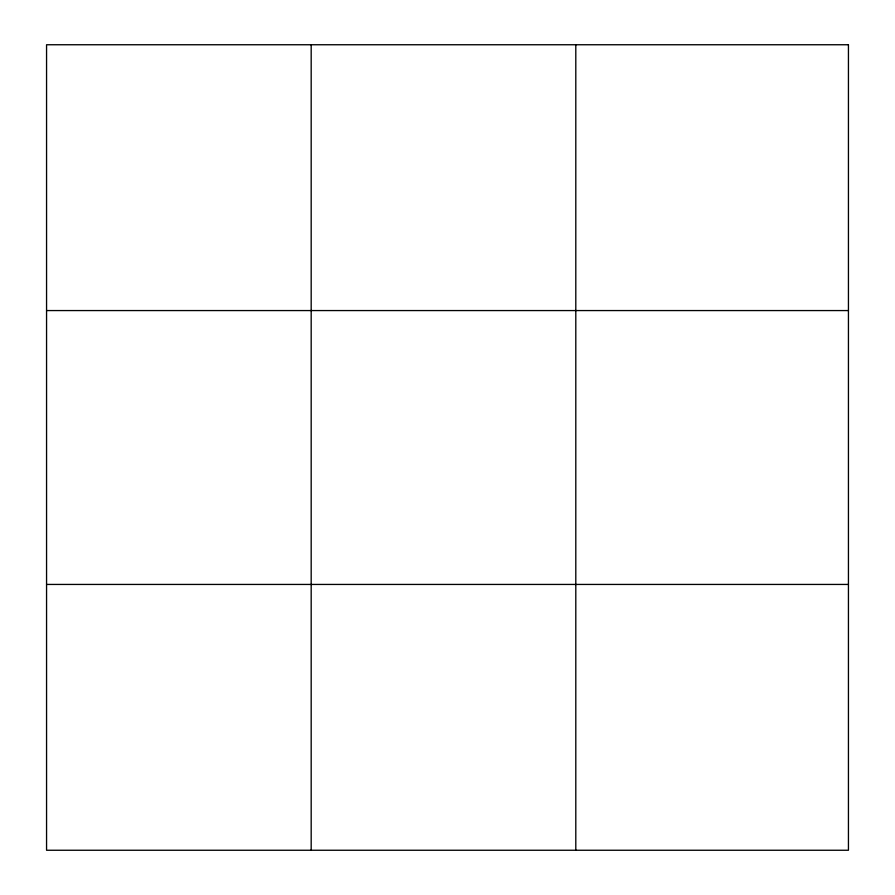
<?xml version="1.0" encoding="UTF-8"?>
<svg xmlns="http://www.w3.org/2000/svg" width="895" height="895" viewBox="0 0 895 895"><rect width="100%" height="100%" fill="white"/><g stroke="black" fill="none" stroke-linecap="round" stroke-linejoin="round"><path stroke-width="1.34" d="M311.18 44.75L311.18 850.25M575.798 44.75L575.798 850.25M46.562 310.565L848.438 310.565M46.562 584.435L848.438 584.435M848.438 44.75L848.438 850.25L46.562 850.25L46.562 44.75L848.438 44.75"/></g></svg>
